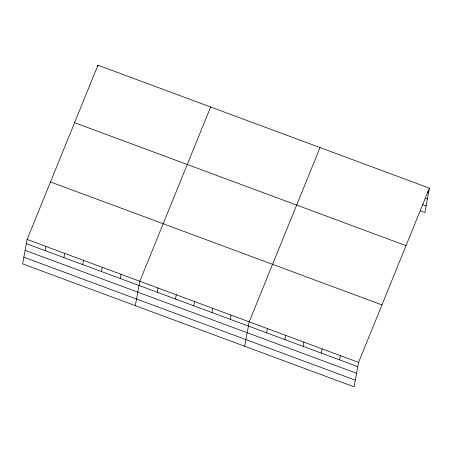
<?xml version="1.0" encoding="UTF-8"?>
<svg xmlns="http://www.w3.org/2000/svg" width="452" height="452" viewBox="0 0 452 452"><rect width="100%" height="100%" fill="white"/><g stroke="black" fill="none" stroke-linecap="round" stroke-linejoin="round"><path stroke-width="0.68" d="M27.12 239.453L22.6 263.855L354.057 386.81L358.577 362.408L429.4 188.145L97.943 65.19L27.12 239.453L358.577 362.408M45.121 250.651L45.906 246.419M97.717 66.399L97.943 65.19M63.901 257.617L64.687 253.386M82.688 264.584L83.473 260.358M101.468 271.55L102.254 267.324M120.255 278.517L121.034 274.291M135.295 305.659L139.821 281.257L210.638 106.994M157.262 292.246L158.047 288.02M175.495 299.009L176.28 294.783M193.727 305.772L194.507 301.546M211.954 312.535L212.739 308.309M230.187 319.298L230.966 315.072M244.679 346.238L249.199 321.835L320.022 147.572M266.646 332.825L267.431 328.593M284.873 339.588L285.658 335.356M303.106 346.351L303.891 342.119M321.338 353.114L322.118 348.882M339.565 359.871L340.35 355.645M429.4 188.145L424.88 212.547L420.32 210.858M427.315 191.891L428.615 192.371M425.428 198.304L427.383 199.033M422.208 204.44L426.112 205.892M74.574 122.695L406.032 245.651M50.494 181.947L381.951 304.902M26.34 243.679L357.798 366.634M25.103 250.34L356.56 373.296M23.832 257.199L355.289 380.155"/></g></svg>
